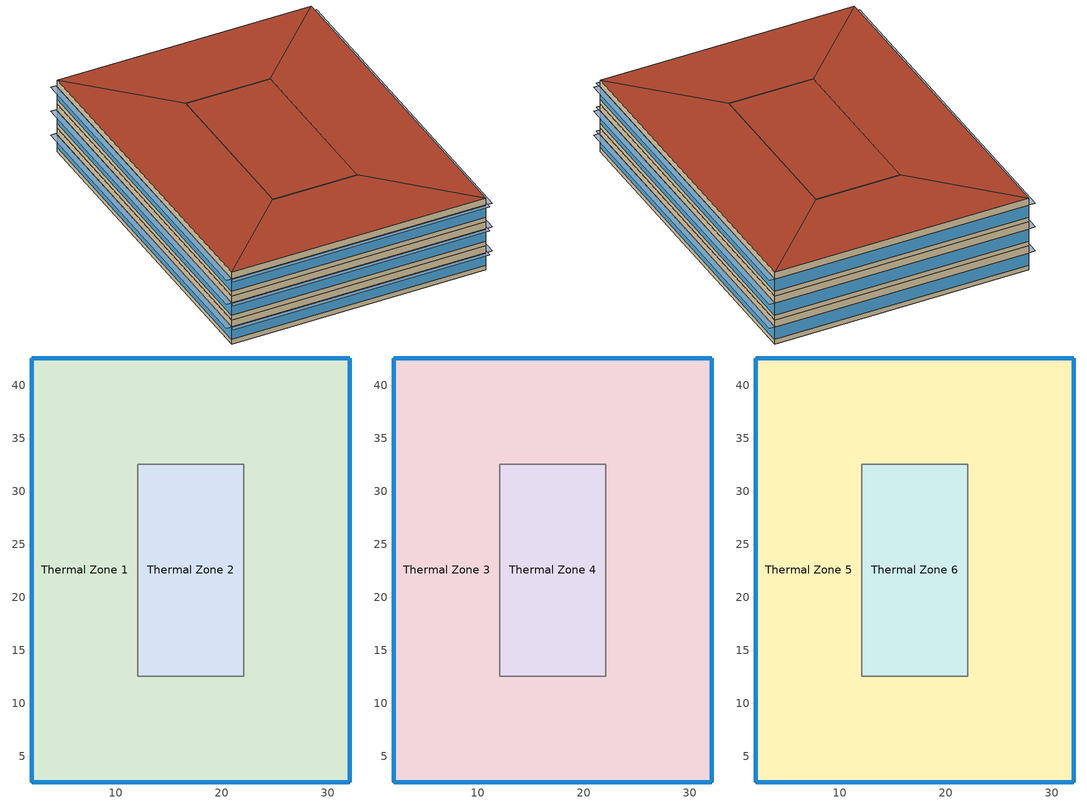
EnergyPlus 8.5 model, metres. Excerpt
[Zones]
Thermal Zone 1
 floor ground (ExtSlabCarpet 4in ClimateZone 1-8): 12.07,12.58 22.07,12.58 32.07,2.58 2.07,2.58 z0; 32.07,42.58 32.07,2.58 22.07,12.58 22.07,32.58 z0; 32.07,42.58 22.07,32.58 12.07,32.58 2.07,42.58 z0; 2.07,42.58 12.07,32.58 12.07,12.58 2.07,2.58 z0
 wall outside (ASHRAE 189.1-2009 ExtWall Mass ClimateZone 1): 2.07,42.58 2.07,2.58 32.07,2.58 32.07,42.58 2.07,42.58 z0:3.05
 wall to Thermal Zone 2 (Interior Wall): 22.07,32.58 22.07,12.58 12.07,12.58 12.07,32.58 22.07,32.58 z0:3.05
 window (ASHRAE 189.1-2009 ExtWindow ClimateZone 1): 2.07,42.56 2.07,2.61 / 32.07,2.61 32.07,42.56 / 32.04,42.58 2.09,42.58 / 2.09,2.58 32.04,2.58 z0.6:2.13
Thermal Zone 2
 floor ground (ExtSlabCarpet 4in ClimateZone 1-8): 22.07,32.58 22.07,12.58 12.07,12.58 12.07,32.58 z0
Thermal Zone 3
 floor to Thermal Zone 1 (Interior Floor): 12.07,12.58 22.07,12.58 32.07,2.58 2.07,2.58 z3.05; 2.07,42.58 12.07,32.58 12.07,12.58 2.07,2.58 z3.05; 32.07,42.58 32.07,2.58 22.07,12.58 22.07,32.58 z3.05; 32.07,42.58 22.07,32.58 12.07,32.58 2.07,42.58 z3.05
 wall outside (ASHRAE 189.1-2009 ExtWall Mass ClimateZone 1): 2.07,2.58 32.07,2.58 32.07,42.58 2.07,42.58 2.07,2.58 z3.05:6.1
 wall to Thermal Zone 4 (Interior Wall): 22.07,12.58 12.07,12.58 12.07,32.58 22.07,32.58 22.07,12.58 z3.05:6.1
 window (ASHRAE 189.1-2009 ExtWindow ClimateZone 1): 2.09,2.58 32.04,2.58 / 2.07,42.56 2.07,2.61 / 32.07,2.61 32.07,42.56 / 32.04,42.58 2.09,42.58 z3.65:5.17
Thermal Zone 4
 floor to Thermal Zone 2 (Interior Floor): 22.07,32.58 22.07,12.58 12.07,12.58 12.07,32.58 z3.05
Thermal Zone 5
 floor to Thermal Zone 3 (Interior Floor): 12.07,12.58 22.07,12.58 32.07,2.58 2.07,2.58 z6.1; 2.07,42.58 12.07,32.58 12.07,12.58 2.07,2.58 z6.1; 32.07,42.58 32.07,2.58 22.07,12.58 22.07,32.58 z6.1; 32.07,42.58 22.07,32.58 12.07,32.58 2.07,42.58 z6.1
 wall outside (ASHRAE 189.1-2009 ExtWall Mass ClimateZone 1): 2.07,2.58 32.07,2.58 32.07,42.58 2.07,42.58 2.07,2.58 z6.1:9.14
 wall to Thermal Zone 6 (Interior Wall): 22.07,12.58 12.07,12.58 12.07,32.58 22.07,32.58 22.07,12.58 z6.1:9.14
 window (ASHRAE 189.1-2009 ExtWindow ClimateZone 1): 2.09,2.58 32.04,2.58 / 2.07,42.56 2.07,2.61 / 32.07,2.61 32.07,42.56 / 32.04,42.58 2.09,42.58 z6.7:8.22
 roof outside (ASHRAE 189.1-2009 ExtRoof IEAD ClimateZone 1): 32.07,2.58 22.07,12.58 12.07,12.58 2.07,2.58 z9.14; 2.07,2.58 12.07,12.58 12.07,32.58 2.07,42.58 z9.14; 32.07,2.58 32.07,42.58 22.07,32.58 22.07,12.58 z9.14; 22.07,32.58 32.07,42.58 2.07,42.58 12.07,32.58 z9.14
Thermal Zone 6
 floor to Thermal Zone 4 (Interior Floor): 22.07,32.58 22.07,12.58 12.07,12.58 12.07,32.58 z6.1
 roof outside (ASHRAE 189.1-2009 ExtRoof IEAD ClimateZone 1): 22.07,12.58 22.07,32.58 12.07,32.58 12.07,12.58 z9.14
shading: 32.19,1.91 32.19,2.58 1.94,2.58 1.94,1.91 z2.28; 32.74,2.45 32.74,42.71 32.07,42.71 32.07,2.45 z2.28; 2.07,2.45 2.07,42.71 1.39,42.71 1.39,2.45 z2.28; 32.74,2.45 32.74,42.71 32.07,42.71 32.07,2.45 z5.33; 2.07,2.45 2.07,42.71 1.39,42.71 1.39,2.45 z5.33; 32.19,1.91 32.19,2.58 1.94,2.58 1.94,1.91 z5.33; 2.07,2.45 2.07,42.71 1.39,42.71 1.39,2.45 z8.37; 32.74,2.45 32.74,42.71 32.07,42.71 32.07,2.45 z8.37; 32.19,1.91 32.19,2.58 1.94,2.58 1.94,1.91 z8.38
[Building]
Building 1
[Site:Location]
MILAN: Latitude {deg}=45.62; Longitude {deg}=8.73; Time Zone {hr}=1; Elevation {m}=211
[SizingPeriod:DesignDay] Day of Month=21; Dry-Bulb Temperature Range Modifier Type=DefaultMultipliers; Barometric Pressure {Pa}=100094; Rain Indicator=No; Snow Indicator=No; Daylight Saving Time Indicator=No
Name | Month | Day Type | Maximum Dry-Bulb Temperature {C} | Daily Dry-Bulb Temperature Range {deltaC} | Humidity Condition Type | Wetbulb or DewPoint at Maximum Dry-Bulb {C} | Wind Speed {m/s} | Wind Direction {deg} | Solar Model Indicator | ASHRAE Clear Sky Optical Depth for Beam Irradiance (taub) | ASHRAE Clear Sky Optical Depth for Diffuse Irradiance (taud) | Enthalpy at Maximum Dry-Bulb {J/kg} | Sky Clearness
Milano-Linate Ann Clg .4% Condns DB=>MWB | 7 | SummerDesignDay | 33 | 10.2 | Wetbulb | 24.1 | 2.3 | 220 | ASHRAETau | 0.515 | 1.818
Milano-Linate Ann Clg .4% Condns DP=>MDB | 7 | SummerDesignDay | 28.5 | 10.2 | Dewpoint | 23.5 | 2.3 | 220 | ASHRAETau | 0.515 | 1.818
Milano-Linate Ann Clg .4% Condns Enth=>MDB | 7 | SummerDesignDay | 31 | 10.2 | Enthalpy |  | 2.3 | 220 | ASHRAETau | 0.515 | 1.818 | 77500
Milano-Linate Ann Clg .4% Condns WB=>MDB | 7 | SummerDesignDay | 31 | 10.2 | Wetbulb | 25.2 | 2.3 | 220 | ASHRAETau | 0.515 | 1.818
Milano-Linate Ann Htg 99.6% Condns DB | 1 | WinterDesignDay | -5.1 | 0 | Wetbulb | -5.1 | 0.4 | 240 | ASHRAEClearSky |  |  |  | 0
Milano-Linate Ann Htg Wind 99.6% Condns WS=>MCDB | 1 | WinterDesignDay | 8.8 | 0 | Wetbulb | 8.8 | 10.3 | 240 | ASHRAEClearSky |  |  |  | 0
Milano-Linate Ann Hum_n 99.6% Condns DP=>MCDB | 1 | WinterDesignDay | 2.3 | 0 | Dewpoint | -11.5 | 0.4 | 240 | ASHRAEClearSky |  |  |  | 0
[Material] Thermal Absorptance=0.9
Name | Roughness | Thickness {m} | Conductivity {W/m-K} | Density {kg/m3} | Specific Heat {J/kg-K} | Solar Absorptance | Visible Absorptance
1/2IN Gypsum | Smooth | 0.0127 | 0.16 | 784.9 | 830 | 0.4 | 0.4
1IN Stucco | Smooth | 0.0253 | 0.6918 | 1858 | 837 | 0.92 | 0.92
8IN Concrete HW | MediumRough | 0.2033 | 1.7296 | 2243 | 837 | 0.65 | 0.65
F16 Acoustic tile | MediumSmooth | 0.0191 | 0.06 | 368 | 590 | 0.3 | 0.3
G01a 19mm gypsum board | MediumSmooth | 0.019 | 0.16 | 800 | 1090 | 0.4 | 0.4
M11 100mm lightweight concrete | MediumRough | 0.1016 | 0.53 | 1280 | 840 | 0.5 | 0.5
MAT-CC05 4 HW CONCRETE | Rough | 0.1016 | 1.311 | 2240 | 836.8 | 0.85 | 0.85
Metal Decking | MediumSmooth | 0.0015 | 45.006 | 7680 | 418.4 | 0.6 | 0.6
Roof Insulation [18] | MediumRough | 0.1693 | 0.049 | 265 | 836.8 | 0.7 | 0.7
Roof Membrane | VeryRough | 0.0095 | 0.16 | 1121.29 | 1460 | 0.7 | 0.7
Wall Insulation [31] | MediumRough | 0.0337 | 0.0432 | 91 | 837 | 0.5 | 0.5
[Material:AirGap]
Name | Thermal Resistance {m2-K/W}
F04 Wall air space resistance | 0.15
F05 Ceiling air space resistance | 0.18
[Material:NoMass]
CP02 CARPET PAD: Roughness=Smooth; Thermal Resistance {m2-K/W}=0.1; Thermal Absorptance=0.9; Solar Absorptance=0.8; Visible Absorptance=0.8
[WindowMaterial:Glazing]
Theoretical Glass [167]: Optical Data Type=SpectralAverage; Thickness {m}=0.003; Solar Transmittance at Normal Incidence=0.2374; Front Side Solar Reflectance at Normal Incidence=0.7126; Back Side Solar Reflectance at Normal Incidence=0; Visible Transmittance at Normal Incidence=0.2512; Front Side Visible Reflectance at Normal Incidence=0.6988; Back Side Visible Reflectance at Normal Incidence=0; Infrared Transmittance at Normal Incidence=0; Front Side Infrared Hemispherical Emissivity=0.985; Back Side Infrared Hemispherical Emissivity=0.985; Conductivity {W/m-K}=2.1073; Dirt Correction Factor for Solar and Visible Transmittance=1; Solar Diffusing=No
[Construction]
ASHRAE 189.1-2009 ExtRoof IEAD ClimateZone 1: Roof Membrane, Roof Insulation [18], Metal Decking
ASHRAE 189.1-2009 ExtWall Mass ClimateZone 1: 1IN Stucco, 8IN Concrete HW, Wall Insulation [31], 1/2IN Gypsum
ASHRAE 189.1-2009 ExtWindow ClimateZone 1: Theoretical Glass [167]
ExtSlabCarpet 4in ClimateZone 1-8: MAT-CC05 4 HW CONCRETE, CP02 CARPET PAD
Interior Floor: F16 Acoustic tile, F05 Ceiling air space resistance, M11 100mm lightweight concrete
Interior Wall: G01a 19mm gypsum board, F04 Wall air space resistance, G01a 19mm gypsum board
[Zone]
Name | Part of Total Floor Area
Thermal Zone 1; Thermal Zone 3; Thermal Zone 5 | Yes
Thermal Zone 2; Thermal Zone 4; Thermal Zone 6
[InternalMass] Construction=Interior Wall; Surface Area {m2}=43.1052
Name | Zone
Merged Surface 11 - Surface 29; Merged Surface 15 - Surface 27; Merged Surface 17 - Surface 3; Merged Surface 5 - Surface 9 | Thermal Zone 1
Merged Surface 33 - Surface 47; Merged Surface 35 - Surface 39; Merged Surface 41 - Surface 59; Merged Surface 45 - Surface 57 | Thermal Zone 3
Merged Surface 63 - Surface 77; Merged Surface 65 - Surface 69; Merged Surface 71 - Surface 89; Merged Surface 75 - Surface 87 | Thermal Zone 5
[ZoneControl:Thermostat] Control Object Type 1=ThermostatSetpoint:DualSetpoint
Name | Zone or ZoneList | Control Type Schedule | Control Name 1
Thermal Zone 1 Thermostat | Thermal Zone 1 | Thermal Zone 1 Thermostat Schedule | Thermal Zone 1 Thermostat 1
Thermal Zone 2 Thermostat | Thermal Zone 2 | Thermal Zone 2 Thermostat Schedule | Thermal Zone 2 Thermostat
Thermal Zone 3 Thermostat | Thermal Zone 3 | Thermal Zone 3 Thermostat Schedule | Thermal Zone 3 Thermostat 1
Thermal Zone 4 Thermostat | Thermal Zone 4 | Thermal Zone 4 Thermostat Schedule | Thermal Zone 4 Thermostat
Thermal Zone 5 Thermostat | Thermal Zone 5 | Thermal Zone 5 Thermostat Schedule | Thermal Zone 5 Thermostat 1
Thermal Zone 6 Thermostat | Thermal Zone 6 | Thermal Zone 6 Thermostat Schedule | Thermal Zone 6 Thermostat
[ThermostatSetpoint:DualSetpoint] Heating Setpoint Temperature Schedule=Medium Office HtgSetp; Cooling Setpoint Temperature Schedule=Medium Office ClgSetp
Thermal Zone 1 Thermostat 1; Thermal Zone 2 Thermostat; Thermal Zone 3 Thermostat 1; Thermal Zone 4 Thermostat; Thermal Zone 5 Thermostat 1; Thermal Zone 6 Thermostat
[Sizing:Zone] Zone Cooling Design Supply Air Temperature Input Method=SupplyAirTemperature; Zone Cooling Design Supply Air Temperature {C}=14; Zone Cooling Design Supply Air Temperature Difference {deltaC}=11.11; Zone Heating Design Supply Air Temperature Input Method=SupplyAirTemperature; Zone Heating Design Supply Air Temperature {C}=40; Zone Heating Design Supply Air Temperature Difference {deltaC}=11.11; Zone Cooling Design Supply Air Humidity Ratio {kgWater/kgDryAir}=0.0085; Zone Heating Design Supply Air Humidity Ratio {kgWater/kgDryAir}=0.008; Cooling Design Air Flow Method=DesignDay; Cooling Design Air Flow Rate {m3/s}=0; Cooling Minimum Air Flow per Zone Floor Area {m3/s-m2}=0.000762; Cooling Minimum Air Flow {m3/s}=0; Cooling Minimum Air Flow Fraction=0; Heating Design Air Flow Method=DesignDay; Heating Design Air Flow Rate {m3/s}=0; Heating Maximum Air Flow per Zone Floor Area {m3/s-m2}=0.002032; Heating Maximum Air Flow {m3/s}=0.141576; Heating Maximum Air Flow Fraction=0.3; Account for Dedicated Outdoor Air System=No
Name | Design Specification Outdoor Air Object | Design Specification Zone Air Distribution Object
Thermal Zone 1 | 189.1-2009 - Office - OpenOffice - CZ1-3 Ventilation | Thermal Zone 1 Design Spec Zone Air Dist
Thermal Zone 2 | 189.1-2009 - Office - BreakRoom - CZ1-3 Ventilation | Thermal Zone 2 Design Spec Zone Air Dist
Thermal Zone 3 | 189.1-2009 - Office - OpenOffice - CZ1-3 Ventilation | Thermal Zone 3 Design Spec Zone Air Dist
Thermal Zone 4 | 189.1-2009 - Office - BreakRoom - CZ1-3 Ventilation | Thermal Zone 4 Design Spec Zone Air Dist
Thermal Zone 5 | 189.1-2009 - Office - OpenOffice - CZ1-3 Ventilation | Thermal Zone 5 Design Spec Zone Air Dist
Thermal Zone 6 | 189.1-2009 - Office - OpenOffice - CZ1-3 Ventilation | Thermal Zone 6 Design Spec Zone Air Dist
[DesignSpecification:ZoneAirDistribution] Zone Air Distribution Effectiveness in Cooling Mode=1; Zone Air Distribution Effectiveness in Heating Mode=1
Thermal Zone 1 Design Spec Zone Air Dist; Thermal Zone 2 Design Spec Zone Air Dist; Thermal Zone 3 Design Spec Zone Air Dist; Thermal Zone 4 Design Spec Zone Air Dist; Thermal Zone 5 Design Spec Zone Air Dist; Thermal Zone 6 Design Spec Zone Air Dist
[DesignSpecification:OutdoorAir] Outdoor Air Method=Sum; Outdoor Air Flow per Zone Floor Area {m3/s-m2}=0; Outdoor Air Flow per Zone {m3/s}=0; Outdoor Air Flow Air Changes per Hour {1/hr}=0
Name | Outdoor Air Flow per Person {m3/s-person}
189.1-2009 - Office - OpenOffice - CZ1-3 Ventilation | 0.00943895
189.1-2009 - Office - BreakRoom - CZ1-3 Ventilation | 0.00707921
[ZoneVentilation:DesignFlowRate] Design Flow Rate Calculation Method=Flow/Person
Name | Zone or ZoneList | Schedule | Flow Rate per Person {m3/s-person}
Thermal Zone 1 Ventilation per Person | Thermal Zone 1 | Office Work Occ | 0.00943895
Thermal Zone 2 Ventilation per Person | Thermal Zone 2 | Office Misc Occ | 0.00707921
Thermal Zone 3 Ventilation per Person | Thermal Zone 3 | Office Work Occ | 0.00943895
Thermal Zone 4 Ventilation per Person | Thermal Zone 4 | Office Misc Occ | 0.00707921
Thermal Zone 5 Ventilation per Person | Thermal Zone 5 | Office Work Occ | 0.00943895
Thermal Zone 6 Ventilation per Person | Thermal Zone 6 | Office Work Occ | 0.00943895
[Zone equipment]
Thermal Zone 1: Thermal Zone 1 Ideal Loads Air System
Thermal Zone 2: Thermal Zone 2 Ideal Loads Air System
Thermal Zone 3: Thermal Zone 3 Ideal Loads Air System
Thermal Zone 4: Thermal Zone 4 Ideal Loads Air System
Thermal Zone 5: Thermal Zone 5 Ideal Loads Air System
Thermal Zone 6: Thermal Zone 6 Ideal Loads Air System
[ZoneHVAC:IdealLoadsAirSystem] Maximum Heating Supply Air Temperature {C}=50; Minimum Cooling Supply Air Temperature {C}=13; Maximum Heating Supply Air Humidity Ratio {kgWater/kgDryAir}=0.0156; Minimum Cooling Supply Air Humidity Ratio {kgWater/kgDryAir}=0.0077; Heating Limit=NoLimit; Cooling Limit=NoLimit; Dehumidification Control Type=ConstantSensibleHeatRatio; Cooling Sensible Heat Ratio=0.7; Humidification Control Type=None; Demand Controlled Ventilation Type=None; Outdoor Air Economizer Type=NoEconomizer; Heat Recovery Type=None; Sensible Heat Recovery Effectiveness=0.7; Latent Heat Recovery Effectiveness=0.65
Thermal Zone 1 Ideal Loads Air System; Thermal Zone 2 Ideal Loads Air System; Thermal Zone 3 Ideal Loads Air System; Thermal Zone 4 Ideal Loads Air System; Thermal Zone 5 Ideal Loads Air System; Thermal Zone 6 Ideal Loads Air System
[Schedule:Compact]
Thermal Zone 1 Thermostat Schedule; Thermal Zone 2 Thermostat Schedule; Thermal Zone 3 Thermostat Schedule; Thermal Zone 4 Thermostat Schedule; Thermal Zone 5 Thermostat Schedule; Thermal Zone 6 Thermostat Schedule: Through: 12/31, For: AllDays, Until: 24:00, 4
[Schedule:Day:Interval]
Medium Office HtgSetp Rule 1 Day Schedule; Medium Office HtgSetp Summer Design Day: No, 24:00, 15.6
Medium Office HtgSetp Default Schedule: No, 06:00, 15.6, 22:00, 21, 24:00, 15.6
Medium Office HtgSetp Rule 2 Day Schedule: No, 06:00, 15.6, 18:00, 21, 24:00, 15.6
Medium Office HtgSetp Winter Design Day: No, 24:00, 21
Medium Office ClgSetp Rule 1 Day Schedule; Medium Office ClgSetp Winter Design Day: No, 24:00, 26.7
Medium Office ClgSetp Default Schedule; Medium Office ClgSetp Summer Design Day: No, 06:00, 26.7, 22:00, 24, 24:00, 26.7
Medium Office ClgSetp Rule 2 Day Schedule: No, 06:00, 26.7, 18:00, 24, 24:00, 26.7
Office Bldg Occ Default Schedule: No, 06:00, 0, 07:00, 0.1, 08:00, 0.2, 12:00, 0.85, 13:00, 0.5, 17:00, 0.85, 18:00, 0.7, 20:00, 0.4, 22:00, 0.1, 24:00, 0.05
Office Bldg Occ Default Schedule 1: No, 06:00, 0, 07:00, 0.1, 08:00, 0.2, 20:00, 0.4, 22:00, 0.1, 24:00, 0.05
Office Bldg Occ Rule 1 Day Schedule; Office Bldg Occ Rule 1 Day Schedule 1; Office Bldg Occ Winter Design Day; Office Bldg Occ Winter Design Day 1: No, 24:00, 0
Office Bldg Occ Rule 2 Day Schedule: No, 06:00, 0, 08:00, 0.1, 14:00, 0.4, 17:00, 0.1, 24:00, 0
Office Bldg Occ Rule 2 Day Schedule 1: No, 06:00, 0, 08:00, 0.1, 14:00, 0.25, 17:00, 0.1, 24:00, 0
Office Bldg Occ Summer Design Day; Office Bldg Occ Summer Design Day 1: No, 06:00, 0, 22:00, 1, 24:00, 0.05
[Schedule:Week:Daily]
Schedule:Week:Daily {69475dd6-7e34-4428-8d16-ccf8a71e6758}: Medium Office HtgSetp Rule 1 Day Schedule, Medium Office HtgSetp Default Schedule, Medium Office HtgSetp Default Schedule, Medium Office HtgSetp Default Schedule, Medium Office HtgSetp Default Schedule, Medium Office HtgSetp Default Schedule, Medium Office HtgSetp Rule 2 Day Schedule, Medium Office HtgSetp Default Schedule, Medium Office HtgSetp Summer Design Day, Medium Office HtgSetp Winter Design Day, Medium Office HtgSetp Default Schedule, Medium Office HtgSetp Default Schedule
Schedule:Week:Daily {885f604c-5c25-4a01-bbf1-f2eb8fa1628e}: Medium Office ClgSetp Rule 1 Day Schedule, Medium Office ClgSetp Default Schedule, Medium Office ClgSetp Default Schedule, Medium Office ClgSetp Default Schedule, Medium Office ClgSetp Default Schedule, Medium Office ClgSetp Default Schedule, Medium Office ClgSetp Rule 2 Day Schedule, Medium Office ClgSetp Default Schedule, Medium Office ClgSetp Summer Design Day, Medium Office ClgSetp Winter Design Day, Medium Office ClgSetp Default Schedule, Medium Office ClgSetp Default Schedule
Schedule:Week:Daily {96535fab-092b-4fb9-b200-ae2603512162}: Office Bldg Occ Rule 1 Day Schedule 1, Office Bldg Occ Default Schedule 1, Office Bldg Occ Default Schedule 1, Office Bldg Occ Default Schedule 1, Office Bldg Occ Default Schedule 1, Office Bldg Occ Default Schedule 1, Office Bldg Occ Rule 2 Day Schedule 1, Office Bldg Occ Default Schedule 1, Office Bldg Occ Summer Design Day 1, Office Bldg Occ Winter Design Day 1, Office Bldg Occ Default Schedule 1, Office Bldg Occ Default Schedule 1
Schedule:Week:Daily {6882864e-2459-442f-a174-954874cdcc6f}: Office Bldg Occ Rule 1 Day Schedule, Office Bldg Occ Default Schedule, Office Bldg Occ Default Schedule, Office Bldg Occ Default Schedule, Office Bldg Occ Default Schedule, Office Bldg Occ Default Schedule, Office Bldg Occ Rule 2 Day Schedule, Office Bldg Occ Default Schedule, Office Bldg Occ Summer Design Day, Office Bldg Occ Winter Design Day, Office Bldg Occ Default Schedule, Office Bldg Occ Default Schedule
[Schedule:Year]
Medium Office HtgSetp: Schedule:Week:Daily {69475dd6-7e34-4428-8d16-ccf8a71e6758}, 1, 1, 12, 31
Medium Office ClgSetp: Schedule:Week:Daily {885f604c-5c25-4a01-bbf1-f2eb8fa1628e}, 1, 1, 12, 31
Office Misc Occ: Schedule:Week:Daily {96535fab-092b-4fb9-b200-ae2603512162}, 1, 1, 12, 31
Office Work Occ: Schedule:Week:Daily {6882864e-2459-442f-a174-954874cdcc6f}, 1, 1, 12, 31
